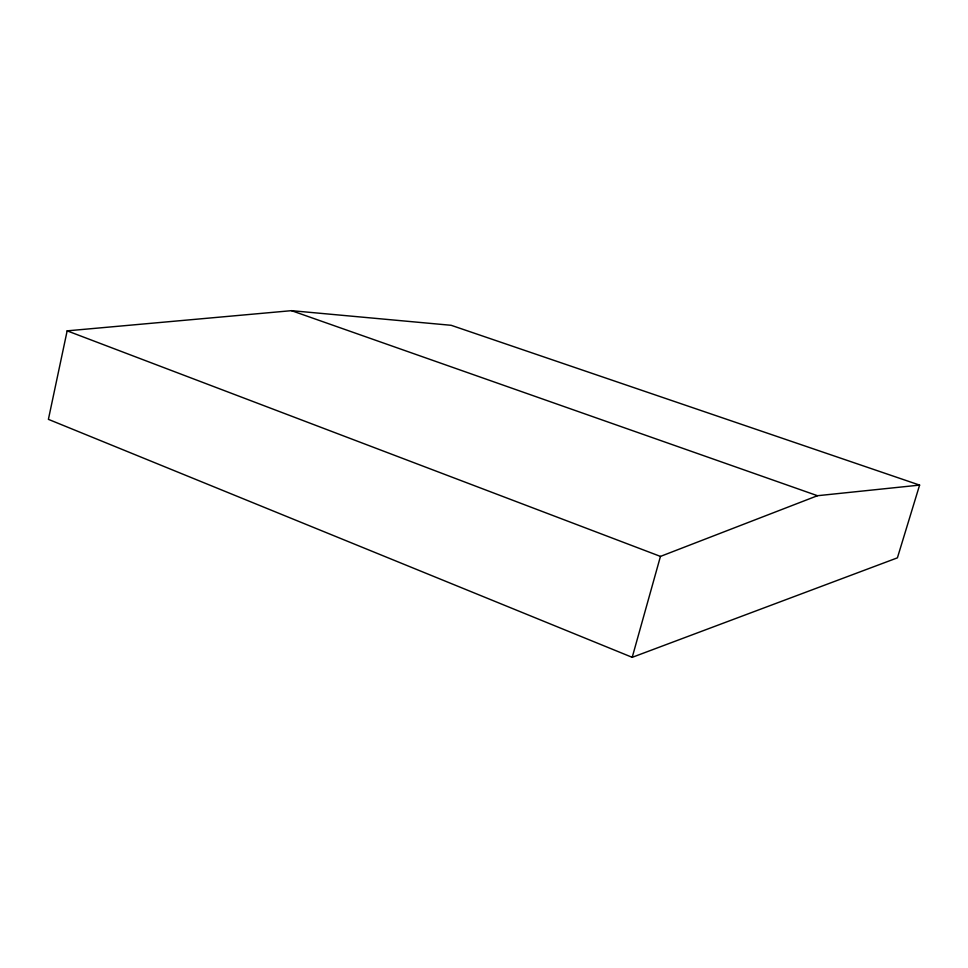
<?xml version="1.0" encoding="UTF-8"?>
<svg xmlns="http://www.w3.org/2000/svg" width="968" height="968" viewBox="0 0 968 968"><rect width="100%" height="100%" fill="white"/><g stroke="black" fill="none" stroke-linecap="round" stroke-linejoin="round"><path stroke-width="1.45" d="M67.155 330.85L48.4 419.35L632.213 657.332L897.409 557.846L919.6 485.101L451.161 325.296L291.513 310.668L67.155 330.85L660.454 556.406L817.476 495.713L919.6 485.101M632.213 657.332L660.454 556.406M291.513 310.668L817.476 495.713"/></g></svg>
